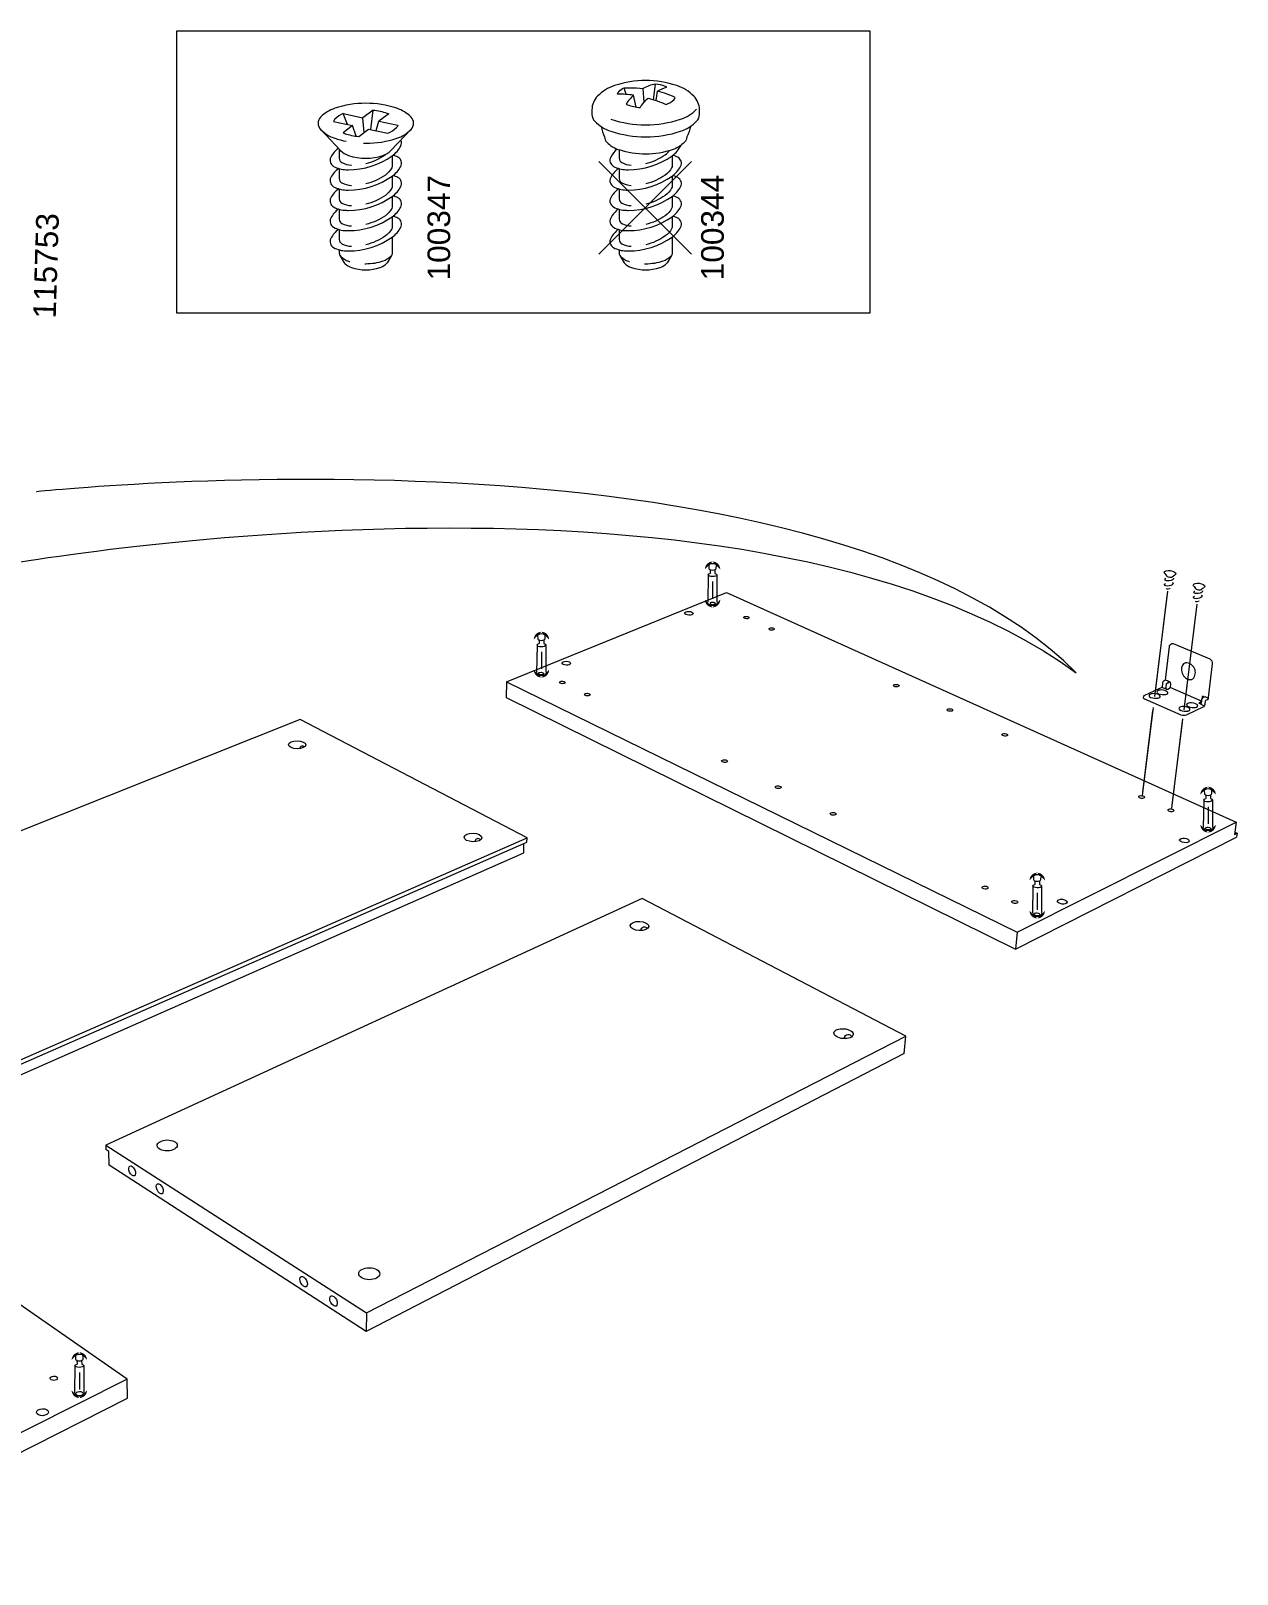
# Model space of a CAD drawing. Header units: metres. Extents: x -11.5 to 7.4, y -3.8 to 5.9.
# Drawn here: x 4.1331 to 4.4847, y 1.1771 to 1.6269 of the extents above; entities that cross this region are included whole.
import ezdxf

# ---------------------------------------------------------------- set-up
doc = ezdxf.new("R2010")
doc.units = ezdxf.units.M
doc.header["$MEASUREMENT"] = 0
for name, color, linetype, lineweight in [('PDF5_Geometry_Num_Penna__1_Num_Penna__255', 255, 'Continuous', 18), ('PDF5_Geometry_Num_Penna__7_Num_Penna__7', 7, 'Continuous', 18), ('PDF5_Text_Num_Penna__7_Num_Penna__7', 7, 'Continuous', 18)]:
    doc.layers.add(name, color=color, linetype=linetype, lineweight=lineweight)
doc.styles.add('GENERATED_STYLE_1', font='')
doc.styles.get('GENERATED_STYLE_1').set_extended_font_data('Arial')

msp = doc.modelspace()

# ---------------------------------------------------------------- hatches: boundary and pattern name
at = {"layer": 'PDF5_Geometry_Num_Penna__1_Num_Penna__255', "linetype": 'Continuous', "lineweight": 18}
for points in [[(4.331782867136644, 1.472245283362742, 0.4144304490739559), (4.329539614707272, 1.470002030933358)], [(4.33402611956601, 1.47000203093336, 0.4144304490698427), (4.331782867136644, 1.472245283362731)], [(4.329539614707263, 1.461158014373095, 0.4142250970599639), (4.331782867136644, 1.458914761943723)], [(4.331782867136644, 1.458914761943737, 0.414225097055914), (4.334026119566014, 1.461158014373095)], [(4.281891630890795, 1.451775789220641, 0.4144304490666789), (4.279648378461424, 1.449532536791286)], [(4.284134883320158, 1.449532536791286, 0.4144304490672702), (4.281891630890794, 1.451775789220657)], [(4.279648378461408, 1.44068974873728, 0.4144304490680153), (4.281891630890794, 1.438446496307908)], [(4.281891630890795, 1.4384464963079, 0.4144304490686065), (4.284134883320167, 1.44068974873728)], [(4.476230755948636, 1.406599928549637, 0.4144304490785058), (4.473987503519266, 1.404356676120276)], [(4.478474008378011, 1.404356676120276, 0.4142250970539786), (4.47623075594864, 1.406599928549647)], [(4.473987503519266, 1.395513888066271, 0.4144304490549106), (4.476230755948636, 1.3932706356369)], [(4.476230755948636, 1.393270635636894, 0.414225097060863), (4.478474008378008, 1.395513888066271)], [(4.426423426680294, 1.381551177326246, 0.4143384860010539), (4.424181402757183, 1.379307924896887)], [(4.428667907615916, 1.379307924896889, 0.4145222591129245), (4.426423426680294, 1.381551177326259)], [(4.424181402757197, 1.370463908336623, 0.4143384860091294), (4.426423426680294, 1.368220655907252)], [(4.426423426680294, 1.368220655907261, 0.414522259120976), (4.428667907615925, 1.370463908336625)], [(4.147197344673407, 1.241759941489903, 0.4146358309127128), (4.144954092244037, 1.239516689060541)], [(4.14944059710278, 1.239516689060541, 0.4144304490679945), (4.147197344673408, 1.241759941489912)], [(4.144954092244022, 1.230672672500278, 0.4146358309101772), (4.147197344673407, 1.228429420070906)], [(4.147197344673407, 1.228429420070906, 0.4144304490654718), (4.14944059710278, 1.230672672500277)]]:
    msp.add_hatch(color=255, dxfattribs=at).paths.add_polyline_path(points)

# ---------------------------------------------------------------- linework, layer by layer
at = {"layer": 'PDF5_Geometry_Num_Penna__1_Num_Penna__255', "color": 255, "linetype": 'Continuous', "lineweight": 18, "flags": 128}
for points in [[(4.464219035998923, 1.462162809642527), (4.460766933410463, 1.434367855527235)], [(4.472741798172398, 1.45824215476679), (4.469310580190344, 1.430614277502754)], [(4.46007282737399, 1.428771763815148), (4.457124412351817, 1.405033337367865)], [(4.468672371188667, 1.425482806857911), (4.465662530853532, 1.401239464338082)]]:
    msp.add_lwpolyline(points, dxfattribs=at)
at = {"layer": 'PDF5_Geometry_Num_Penna__7_Num_Penna__7', "color": 7, "linetype": 'Continuous', "lineweight": 18, "flags": 128}
for points in [[(4.377610204676929, 1.544669290013044), (4.17562903358286, 1.544669290013044), (4.17562903358286, 1.626942354194306), (4.377610204676929, 1.626942354194306)], [(4.332354982501572, 1.460229386491735), (4.332249330963277, 1.460266241679512), (4.332131394362392, 1.460304325373548), (4.33200362971143, 1.460326438486215), (4.331868494022912, 1.460339952055066), (4.331735815346915, 1.460348551598881), (4.331600679658399, 1.460339952055066), (4.331476600526216, 1.460326438486215), (4.331357435419068, 1.460294497323474), (4.331253012387034, 1.460266241679512), (4.331170702467665, 1.460222015454179), (4.331104363129667, 1.460177789228847), (4.331057679891815, 1.460116363915885), (4.331038023791667, 1.460065995159256), (4.331044166322965, 1.460007026858812), (4.33106505092937, 1.45994683005211), (4.331119105204776, 1.459887861751667), (4.331186673049038, 1.459835035982519), (4.331273896993443, 1.459790809757186), (4.33138691956929, 1.459744126519335), (4.331506084676437, 1.459715870875374), (4.331630163808619, 1.459694986268967), (4.331764070990879, 1.459677787181337), (4.331901663691914, 1.45967164465004), (4.33203434236791, 1.459677787181337), (4.332160878512612, 1.459694986268967), (4.332277586607239, 1.459715870875374), (4.332382009639275, 1.459753954569409), (4.332464319558643, 1.459798180794742), (4.332533115909161, 1.459843635526334), (4.332578570640754, 1.459895232789222), (4.332598226740901, 1.459954201089666), (4.332592084209605, 1.460014397896369), (4.332569971096939, 1.46007459470307), (4.33251837383405, 1.460126191965959), (4.332450805989792, 1.46018638877266)], [(4.474183818819494, 1.430828651844992), (4.474176447781938, 1.430791796657215)]]:
    msp.add_lwpolyline(points, close=True, dxfattribs=at)
msp.add_lwpolyline([(4.327115771857793, 1.600572467339731, 0.1982928756604789), (4.327957912898501, 1.602605522348147), (4.327957912898501, 1.60395810773957, 0.1991050859124676), (4.326319208399303, 1.607915986354961, 0.1165369055088228), (4.321345109406268, 1.610990200418083, 0.1622004614192979), (4.303227099095007, 1.610990200418082, 0.1162371976870621), (4.298252877251349, 1.607916477757465, 0.199187380976092), (4.296614295602772, 1.60395810773957), (4.296614295602772, 1.602605522348147, 0.1993579285231266), (4.297458279402877, 1.600572221638486, 0.1162676412622023), (4.302116160884774, 1.597692848668075, 0.1623008004085648), (4.322457730298439, 1.597692445264524, 0.1163222925795934)], format="xyb", close=True, dxfattribs=at)
for points in [[(4.314545204410752, 1.606885392454086), (4.315117688327556, 1.611406295488087, 0.07736032390917312), (4.311465093517587, 1.610155307564302), (4.311737821907137, 1.606029983545778)], [(4.315349016056173, 1.606619052297083), (4.315751966109204, 1.609354935736409, -0.05010693476739449), (4.318487480996653, 1.610557643364204, 0.01648306324487543), (4.318021877124403, 1.610734548265543, 0.0662820240754632), (4.315117811178185, 1.611406049786834)], [(4.308712133841258, 1.608202105462738, 0.03316733362166566), (4.30404258154989, 1.608526431115177, -0.1234887525266575), (4.304429192469673, 1.609165991473739, -0.1352512240005116), (4.306010402875939, 1.610323735772445)], [(4.30656826756826, 1.608427044958805), (4.306010525726563, 1.610323858623071, -0.01415994316471711), (4.307762744204117, 1.610373244574691, -0.02961198065947279), (4.311465462069465, 1.610155798966807)], [(4.309525527835502, 1.604744474596109), (4.308712133841256, 1.608202105462738, 0.06765185712181224), (4.306550331376874, 1.605543495067119, 0.01927945085116475), (4.306964215135613, 1.605390546037842, 0.05437266574661381), (4.310661159021542, 1.604588208599934, -0.06094509059358803), (4.312990529739684, 1.6073394483675, -0.0397579413577797), (4.318254679060528, 1.605472118853457, 0.1067965034023901), (4.3205581282966, 1.606956768667747, 0.1059247394551126), (4.320922871804967, 1.607527778377041, 0.04345743428183847), (4.31575208895983, 1.60935456718453)], [(4.230025447982593, 1.594180426422284, 0.005511219589881724), (4.230696212400138, 1.594171826878469, 0.08066893505396967), (4.239731875936844, 1.595638663352001, 0.1165226883345183), (4.243877224607393, 1.598200713155644, 0.4141261240144935), (4.243877224607406, 1.601807862440497, 0.116216291523535), (4.239733472994981, 1.604374448510826, 0.1623063047689128), (4.221663311681214, 1.604375097460708, 0.1162412616157178), (4.217514831641006, 1.601814118615942, 0.4152097196566266), (4.217515455371919, 1.598213617493543, 0.1163487199302785), (4.221657354747158, 1.595639154754506, 0.03008104403941954), (4.225002577291068, 1.594744925048404)], [(4.225401718974695, 1.599639048283962), (4.224143237162732, 1.602839307089281, 0.1019257248102154), (4.221711409022562, 1.60123831773224, 0.1209356059872639), (4.221280694728078, 1.600523941342492), (4.226860570157539, 1.599324796382849), (4.224074809364089, 1.597201937566883, 0.01666411887470411), (4.224535499211305, 1.597029700989339, 0.05377740519551573), (4.228652960789772, 1.596138788250137), (4.231519065892577, 1.598323072379065), (4.237114911903411, 1.59712036475127, 0.1067772044764813), (4.239679664420834, 1.598776391188717)], [(4.232180125110675, 1.598180811354244), (4.232817719859218, 1.603867566828264, -0.05384742514392434), (4.236855328530835, 1.602982673769733, -0.02269029648935871), (4.237372406815346, 1.602788324079522), (4.234517112567623, 1.600610305332516), (4.240084702934499, 1.599412511729757, -0.108960679484825), (4.239679541570199, 1.598774671279961)], [(4.302116160884776, 1.601191511643762, 0.162273188282137), (4.322456047616502, 1.601191511643763, 0.1164653792005463), (4.327115771857795, 1.604071130315419)], [(4.217470359714417, 1.598243833725344), (4.223356133202433, 1.592064447241371, 0.1163781428801122), (4.225679975642413, 1.590619355328627, 0.1626203190183617), (4.235697190947132, 1.590619109627373, 0.117108157338236), (4.238023637983369, 1.592052162178777), (4.243920468027722, 1.598243833725344)], [(4.299295633364189, 1.599069881334056, 0.04502559718058582), (4.300299322977983, 1.596041613405029, 0.1982242895146122), (4.300941094647829, 1.594486447331479, 0.1164138472039353), (4.30450671121463, 1.592285455517407)], [(4.325409990916841, 1.599159685141606, -0.05824162975639831), (4.324274359730797, 1.596042227658161, -0.1987720616558882), (4.323627796886562, 1.594486324480832, -0.1165020038703068), (4.320046195528642, 1.592284841264281, -0.1624014200881478), (4.30455400870561, 1.592268010728525), (4.304554008705608, 1.589849450455961, 0.2759123839749595), (4.305328950453937, 1.588553744904342, 0.1164852452949301), (4.308035349743042, 1.587832611730172)], [(4.222715590038867, 1.5927365630158, 0.1053360047411762), (4.22051164980979, 1.590129549883067, 0.4131075441437384), (4.221320252629624, 1.587446369362264, 0.1165275448592665), (4.224967442012051, 1.586474620911205, 0.007224119442879933), (4.2256050367606, 1.586466021367389, 0.1548190673451808), (4.2383801504998, 1.59052070627601, 0.1165605936185405), (4.240880406438606, 1.593348359132901, 0.233562997215079), (4.240935097687876, 1.595104727530461)], [(4.22296509966012, 1.592474399780079), (4.22296509966012, 1.589849081904084, 0.2765257060958758), (4.223740287109681, 1.588554604858688, 0.1165481202021773), (4.226445212191292, 1.587833225983303)], [(4.303987667320101, 1.592474399780079, 0.09270488865122961), (4.302101787361542, 1.590127215721175, 0.4141179403886066), (4.302910390181372, 1.58744526370663, 0.1163390370677968), (4.306557456713177, 1.586473392404945, 0.005770899479063225), (4.307193822955462, 1.586464792861131, 0.1548263335171668), (4.319970288051554, 1.59051947776975, 0.1246015935188338), (4.322604205471361, 1.593601799974182)], [(4.222752690927896, 1.586844155593983, 0.1071008264576787), (4.220511649809794, 1.584208395414785, 0.4138278173760448), (4.221320252629624, 1.581527671906499, 0.1167536819752167), (4.224967442012051, 1.580554694949182, 0.007224119437932967), (4.225605036760598, 1.580546095405367, 0.154880287732727), (4.238380150499802, 1.584601271716489, 0.116588999597404), (4.240880406438604, 1.58742781891775, 0.4134230568285276), (4.240065884704606, 1.59011340608194, 0.04815963702957918), (4.238638136814243, 1.590711124746194)], [(4.238425728082021, 1.590554244496887), (4.238425728082021, 1.58770656698797, -0.1242138269752935), (4.238251771595712, 1.587012092399623, -0.1165255921491459), (4.236395867189879, 1.5849150322151, -0.0959015872892347), (4.230696089549513, 1.582347085581413)], [(4.304344056985906, 1.586842927087726, 0.1070459366445193), (4.302101787361542, 1.584207166908527, 0.4135596114301995), (4.302910390181372, 1.581524600640852, 0.1158770800368178), (4.306557456713179, 1.580554694949182, 0.008659510579066004), (4.307193822955462, 1.580543638392848, 0.1549444614229597), (4.319970288051554, 1.584601271716489, 0.1171029144293785), (4.322470298289105, 1.587426836112741, 0.4136722134790822), (4.321668894779949, 1.590089614599152, 0.04801297645100094), (4.32022938002163, 1.590708053480546)], [(4.312286104250637, 1.588265783037174, 0.09565000054196991), (4.317986373293511, 1.590833361118984, 0.07124922557928345), (4.319248909176125, 1.592026117846085)], [(4.320015865633771, 1.590551910334995), (4.320015865633771, 1.587706689838596, -0.1240105084317115), (4.319843137653722, 1.587012092399622, -0.1163916189541527), (4.317986004741632, 1.584913803708841, -0.09563452158209669), (4.312286104250635, 1.582343400062634)], [(4.222752690927896, 1.580924721034465, 0.1066122049691573), (4.22051164980979, 1.578288960855267, 0.4131006746491486), (4.221320252629624, 1.575605903185089, 0.1165275448593284), (4.224967442012055, 1.5746335404809, 0.005779295532895868), (4.2256050367606, 1.574624940937086, 0.1548802877328173), (4.238380150499802, 1.578680117248208, 0.1165605936195808), (4.240880406438606, 1.581508384358229, 0.412748747417752), (4.240069916994486, 1.584191802978522, 0.04709798229971943), (4.23863813681424, 1.58479058453103)], [(4.22296509966012, 1.586781133222885), (4.22296509966012, 1.58392854168893, 0.2762122985817809), (4.223740287109703, 1.58263406464358, 0.1162300271731663), (4.226445212191292, 1.581913914274407, 0.01827657175162386), (4.226494598142915, 1.581912071514999)], [(4.238425728082021, 1.584634932787994), (4.238425728082021, 1.581786026772818, -0.1252615479891872), (4.238251771595714, 1.581093886346362, -0.1164489959213843), (4.236395867189879, 1.578994491999948, -0.0954985164406469), (4.230696089549511, 1.576426422515635)], [(4.304344056985906, 1.580923615378832, 0.1062121644309312), (4.302101787361542, 1.578287855199633, 0.4132847354031501), (4.302910390181376, 1.575605288931958, 0.1156216445410272), (4.306557456713179, 1.574632311974639, 0.005770899478636887), (4.307193822955462, 1.574623712430825, 0.15488755468057), (4.319970288051554, 1.57867950299508, 0.1165889995951705), (4.32247029828911, 1.581506295897587, 0.4136947588060724), (4.321661581252309, 1.584180542995027, 0.04741786556815931), (4.32022938002163, 1.584789356024778)], [(4.30455400870561, 1.586781747476014), (4.30455400870561, 1.583927927435802, 0.2749724541279807), (4.305329196155203, 1.582631607631074, 0.115240227081453), (4.30803534974304, 1.581912685768148)], [(4.320015865633771, 1.584632475775475), (4.320015865633771, 1.581786026772818, -0.1236981662882132), (4.319843137653724, 1.58109155218447, -0.1166480832941495), (4.317986004741632, 1.578994491999947, -0.0957688548213799), (4.312286104250635, 1.576424088353741)], [(4.22296509966012, 1.580863050020251), (4.22296509966012, 1.578009229980037, 0.2765257061114493), (4.223740287109699, 1.576714630084047, 0.1155804553554577), (4.226445212191294, 1.575993251208628, 0.01827657253232891), (4.226494598142917, 1.575991531299764)], [(4.30455400870561, 1.580861821513992), (4.30455400870561, 1.578008001473779, 0.2752856234522518), (4.305329196155203, 1.576712173071556, 0.1158628931526349), (4.308035349743042, 1.575992022702366, -0.01784216513982157), (4.308085964200918, 1.575990302793546)], [(4.222752690927896, 1.575005409325572, 0.1065834628516698), (4.22051164980979, 1.572368420640115, 0.4135386444496432), (4.221320252629623, 1.569687082878698, 0.1162820310456124), (4.224967442012055, 1.56871410592138, 0.007224119439972997), (4.2256050367606, 1.568705506377566, 0.1548802877328543), (4.238380150499802, 1.572761296941819, 0.1164555888861233), (4.240880406438606, 1.575587229889948, 0.4128680970464838), (4.240066500519372, 1.57827555529518, 0.04708278044666986), (4.23863813681424, 1.578871149971514)], [(4.22296509966012, 1.574942386954472), (4.22296509966012, 1.57208979542052, 0.2768392543551041), (4.223740287109711, 1.570794704122055, 0.1162029237698943), (4.226445212191292, 1.57007258814284)], [(4.238425728082021, 1.578714269722215), (4.238425728082021, 1.575867820719557, -0.1243226664164029), (4.238251771595712, 1.575172117624949, -0.1158335803681906), (4.236395867189879, 1.57307382893417, -0.0959093569675566), (4.230696089549513, 1.570507110806741)], [(4.304344056985906, 1.575004180819312, 0.1063847152984327), (4.302101787361542, 1.572369034893243, 0.4135259969386727), (4.302910390181372, 1.569685854372438, 0.1165649837214872), (4.306557456713179, 1.568712877415121, 0.00721851536997548), (4.307193822955462, 1.568704277871308, 0.1549530701259861), (4.319970288051554, 1.572759577033056, 0.1167507492630463), (4.322470298289103, 1.575586369935568, 0.4138309027441555), (4.321664366446353, 1.578255533702325, 0.04630978217249561), (4.320229380021624, 1.57887127282214)], [(4.30455400870561, 1.57494005279258), (4.304554008705608, 1.572085864200489, 0.2750427244407646), (4.305328950453937, 1.570792615661389, 0.1155181538196041), (4.308035595444295, 1.570070376831581), (4.308085964200924, 1.570070376831581)], [(4.320015865633771, 1.578713164066582), (4.320015865633771, 1.575865486557665, -0.122250490671299), (4.319843137653724, 1.575169169209929, -0.115557575083057), (4.317986004741629, 1.57307260042791, -0.09565000054150521), (4.312286104250637, 1.570504653794222)], [(4.222752690927896, 1.56908486911042, 0.1067559087129871), (4.220511649809794, 1.566447880424962, 0.4136760634446459), (4.221320252629624, 1.563765928410416, 0.1162916808166242), (4.224967442012051, 1.562794671361861, 0.007223717264608551), (4.2256050367606, 1.562784843311788, 0.1548147668315755), (4.238380150499802, 1.566840142473537, 0.116398929445494), (4.240880160737357, 1.569668163882305, 0.4131418718330515), (4.240072956709559, 1.572343593952917, 0.04764469550539151), (4.238638136814243, 1.572950609756369)], [(4.238425728082021, 1.572793115253933), (4.238425728082021, 1.569946666251275, -0.1243226663585048), (4.238251771595714, 1.569250963156668, -0.1158714575276742), (4.236395867189879, 1.567154517225275, -0.09563287269266534), (4.230696089549513, 1.564586447740963)], [(4.304344056985906, 1.569082412097901, 0.107045936647054), (4.302101787361542, 1.566447880424962, 0.4138092044228809), (4.302910390181372, 1.563765314157287, 0.1158672894703773), (4.306557456713177, 1.562793565706229, 0.007215317779634169), (4.307193822955462, 1.562783737656154, 0.1548832549117655), (4.319970288051554, 1.566840756726667, 0.1166458209699061), (4.322470543990358, 1.569665461168536, 0.4136459732407967), (4.321659194655867, 1.572344260105688, 0.04743381078730223), (4.320229380021622, 1.5729493812501)], [(4.320015865633771, 1.572792501000803), (4.320015865633771, 1.569946051998145, -0.1228704914923728), (4.319843137653724, 1.569250348903539, -0.1164682944214338), (4.317986004741629, 1.567154517225276, -0.09576885482118136), (4.312286104250635, 1.564584113579069)], [(4.22296509966012, 1.56902184673932), (4.22296509966012, 1.56616888665349, 0.2768392543649472), (4.223740041408448, 1.564874409608128, 0.1162029237685618), (4.226445457892543, 1.564152170778322), (4.226494598142915, 1.564152170778322)], [(4.238425728082021, 1.566874294947543), (4.238425728082021, 1.562210885187471, -0.199485964908623), (4.238010738667649, 1.561208669781184, -0.1165471340173523), (4.235712080605987, 1.559787656591122, -0.08031664266820537), (4.23069645810139, 1.558973525493123, -0.005691731320228547), (4.230370903942692, 1.558977211011902)], [(4.30455400870561, 1.569020618233061), (4.30455400870561, 1.566168026699107, 0.2754779977732006), (4.305329196155183, 1.564872812549972, 0.1165123691257756), (4.308035349743042, 1.564154504940217)], [(4.320015865633771, 1.56687318929191), (4.320015865633771, 1.562209779531838, -0.1984626537141085), (4.319601981875033, 1.561207441274925, -0.1169305402277645), (4.317302095307111, 1.559787042337992, -0.0804889616931074), (4.312286595653141, 1.558970454227475, -0.002829544003423813), (4.311961041494445, 1.558975368252513)], [(4.22296509966012, 1.5631024121798), (4.22296509966012, 1.562210516635593, 0.1987014814712258), (4.22338033477576, 1.561208546930573, 0.1157430035978979), (4.225679975642411, 1.559787288039239, 0.006557864679790992), (4.22602150038248, 1.559678319534048)], [(4.223165469030999, 1.561485820793268), (4.224434515996796, 1.559355590939747, 0.06126938779712563), (4.224614123611879, 1.559125368866748, 0.1164916515327473), (4.226526293604405, 1.557945388604771, 0.1626462730546387), (4.234862761302612, 1.557944800849189, 0.1162763831171675), (4.23677903829214, 1.559125491717388)], [(4.30455400870561, 1.5631024121798), (4.30455400870561, 1.562209288129335, 0.198986486904658), (4.30497170083374, 1.56120744127491, 0.1171549949960645), (4.307269990343539, 1.55978728803924, 0.007341159016850268), (4.307611637934233, 1.559677705280919)], [(4.304755483732126, 1.561484592287009), (4.30602453069792, 1.559354362433488, 0.06092611747275806), (4.306204138313012, 1.559125491717384, 0.1166000002843896), (4.308115079799267, 1.557943054442872, 0.1622062750233743), (4.316463340166248, 1.557943440345753, 0.1165458102149134), (4.318369052993257, 1.559123648958005)], [(4.476369700006559, 1.432592295430756), (4.477547837509169, 1.442475505435711, 0.3128094657944196), (4.476832724015665, 1.44375376619845), (4.466191402798133, 1.448248870601006)], [(4.470254810101192, 1.437994528855136), (4.470464884671523, 1.437919589973323), (4.470663902685519, 1.437867992710434), (4.470865377712036, 1.43783973706647), (4.47106685273855, 1.437832366028915), (4.471260956727511, 1.437854479141583), (4.471446461172656, 1.437898705366916), (4.471623366073988, 1.437967501717432), (4.471786757406464, 1.43805349715558, 0.6785904981374103), (4.469601244771274, 1.442697127964898)], [(4.474935173247644, 1.429879139357226), (4.469852597151929, 1.427473846952231, -0.1812311755870004), (4.46838084665335, 1.427518073177593), (4.45779763378188, 1.432125585902871), (4.457682154193511, 1.432184554203315), (4.457582645186513, 1.432250893541315), (4.457500335267145, 1.432318461385571), (4.457447509498, 1.432392171761126), (4.457419253854034, 1.43246588213668), (4.457410654310218, 1.432533449980939)], [(4.461908338575922, 1.432489715158109), (4.461787944962516, 1.432443031920258), (4.461660180311556, 1.432400034201185), (4.461517673585483, 1.432369321544704, -0.1394517140076106), (4.459636339100081, 1.432556423047975)], [(4.464174564072341, 1.433552004520474), (4.464062770002748, 1.4335090068014), (4.463931319833012, 1.433463552069808), (4.463796184144494, 1.433434067919587, -0.1427786382731415), (4.461908461426544, 1.433627311954151)], [(4.47059670339314, 1.428717218137237), (4.470478766792255, 1.42866562087435), (4.470344859609996, 1.428618937636498), (4.470193753340109, 1.428590681992535, -0.1464191899097136), (4.468313893062227, 1.428791419915309)], [(4.472873739744641, 1.429787861342166), (4.472754574637493, 1.429743635116832), (4.472621895961497, 1.4296994088915), (4.472473246704126, 1.429660096691204, -0.1360811008016201), (4.47058355837617, 1.429862800223983)], [(4.310954403465622, 1.364698651312639), (4.310947032428064, 1.364725678450343), (4.310947032428064, 1.364750248575527), (4.310947032428064, 1.36476376214438), (4.310947032428064, 1.364785875257045), (4.310947032428064, 1.364807988369712), (4.310947032428064, 1.364830101482378, -0.7914767961527264), (4.312740897267842, 1.365215115344039)], [(4.370301820940716, 1.333185254451882), (4.370293221396899, 1.333236851714771), (4.370287078865605, 1.333289677483918), (4.370278479321788, 1.333336360721769), (4.370278479321788, 1.333387957984656), (4.370278479321788, 1.333429727197471), (4.370278479321788, 1.333483781472878, -0.8227436016511357), (4.372311042927684, 1.333689679121921)]]:
    msp.add_lwpolyline(points, format="xyb", dxfattribs=at)
for points in [[(4.224143237162728, 1.602839307089281), (4.229855791268193, 1.601610800830041)], [(4.230220903328439, 1.597334493392255), (4.229857265475703, 1.601610923680667)], [(4.23281587709983, 1.603867443977638), (4.22985886253384, 1.601610677979415)], [(4.227923473773034, 1.596228960609565), (4.226860815858792, 1.599324796382849)], [(4.233715757934721, 1.597853291585531), (4.234515515509489, 1.600610059631265)], [(4.298633345639832, 1.588912468732039), (4.325660483343098, 1.561885331028772)], [(4.298633345639832, 1.561884102522513), (4.325660483343098, 1.588912468732039)], [(4.238226587217397, 1.561485820793268), (4.236958768757864, 1.559355590939747)], [(4.319816724769151, 1.561484592287009), (4.318547677803355, 1.559354362433488)], [(4.330676228698321, 1.471106089508536), (4.33069588479847, 1.470271933758514)], [(4.332850684777176, 1.470271933758514), (4.332888768471211, 1.471106089508536)], [(4.330498955245114, 1.468370083218585), (4.330360134037818, 1.46041550519001)], [(4.331089252502677, 1.469837288243994), (4.331111365615344, 1.468809028505011)], [(4.332448471827899, 1.469852276020358), (4.33246321390301, 1.468800674662448)], [(4.333046017272395, 1.468370083218585), (4.3330669018788, 1.460395849089862)], [(4.463680336004249, 1.468682615210936), (4.464106627676205, 1.468123644862981)], [(4.465804423326471, 1.467800547716802), (4.466494843844165, 1.468353375533459)], [(4.271733235483772, 1.437237277596941), (4.33582686404081, 1.463279153280297), (4.48440486804574, 1.396319419620453)], [(4.331782621435392, 1.466401401938155), (4.331782621435392, 1.461422266069456)], [(4.464396555153385, 1.46359340518141), (4.460589414256003, 1.43293848849461)], [(4.472125088030261, 1.464997096433217), (4.472552608208474, 1.464438126085263)], [(4.474249175352487, 1.464115028939083), (4.474940824376437, 1.464667856755741)], [(4.472938482024503, 1.459826313588079), (4.469114142039492, 1.429030118681466)], [(4.280784992452475, 1.450636472515839), (4.280804648552621, 1.449802316765815)], [(4.281199121912463, 1.449368408355051), (4.28122000651887, 1.448340148616068)], [(4.28255723558205, 1.449383396131415), (4.282571977657163, 1.448330566267247)], [(4.282959448531326, 1.449802316765815), (4.282997532225362, 1.450636472515839)], [(4.280607718999265, 1.447901203329642), (4.28046889779197, 1.439947853807326)], [(4.281891385189544, 1.445931907796081), (4.281891385189544, 1.440954000433643)], [(4.283154658175919, 1.447901203329642), (4.283175542782327, 1.439926969200918)], [(4.463835373494163, 1.437689859302845), (4.464950857177554, 1.447519137883019), (4.464971741783961, 1.447653045065276), (4.465018425021812, 1.447772210172421), (4.46507125079096, 1.447884004242012), (4.465142504153997, 1.447979827730233), (4.465232185110919, 1.448054766612047), (4.46532800859914, 1.44811496341875)], [(4.465657493977869, 1.448262875572363), (4.465327025794132, 1.448115454821254)], [(4.466191279947507, 1.448249116302258), (4.466080714384175, 1.448285971490035), (4.465967691808325, 1.448308084602703), (4.465858354751253, 1.448308084602703), (4.46575270321296, 1.44829457103385), (4.46565687972474, 1.448262629871111)], [(4.271733358334396, 1.437236909045063), (4.271593308620844, 1.432617725510323)], [(4.271733358334396, 1.437236909045063), (4.420571805666285, 1.364207125958317), (4.484404990896364, 1.396319051068577)], [(4.462724189582682, 1.435586779437652), (4.457694684957355, 1.433239103976245)], [(4.464593361856116, 1.436887276163683), (4.46405527611457, 1.43663297536802), (4.463931196982385, 1.435546975834852), (4.463906626857201, 1.43542166819641), (4.463868543163162, 1.435293903545449), (4.463820631419052, 1.435168595907006), (4.463767805649907, 1.435205451094783), (4.463737092993426, 1.435248448813857), (4.463737092993426, 1.435293903545449), (4.46375797759983, 1.435330758733226), (4.463802203825166, 1.43536024288345), (4.463535617966912, 1.435234935245006), (4.462723575329553, 1.435586288035148)], [(4.462799742717625, 1.43574808230949), (4.462785000642514, 1.435689114009047), (4.462762887529848, 1.4356362882399), (4.462723575329553, 1.435587147989529)], [(4.462904165749661, 1.436677815846483), (4.462799742717625, 1.435747836608238)], [(4.463400727979645, 1.437496615268266), (4.463320875072792, 1.437445018005377), (4.463238565153425, 1.437370079123564), (4.463157483740316, 1.437281626672899), (4.463081316352243, 1.437168604097049), (4.463014977014243, 1.437056810027459), (4.462963379751356, 1.436931502389015), (4.462925296057319, 1.436803737738055), (4.462904411450911, 1.436677201593353)], [(4.463835127792912, 1.437689859302845), (4.46340023657714, 1.437496983820144)], [(4.463802695227669, 1.435360611435326), (4.463787953152558, 1.435189849065292)], [(4.463820877120305, 1.435168595907006), (4.463839304714194, 1.435159996363192), (4.46386387483938, 1.435145254288082), (4.463995325009117, 1.435085057481378)], [(4.464646064774637, 1.437347966010898), (4.463835250643539, 1.437689490750967)], [(4.463995325009117, 1.435085548883882), (4.464072720903449, 1.435064664277475), (4.464158716341595, 1.435042551164809), (4.46425085431104, 1.435035180127254), (4.464341763774224, 1.435035180127254), (4.464413017137259, 1.435048693696105), (4.464480584981517, 1.435070806808771), (4.465017442216805, 1.435323879098175)], [(4.464593361856116, 1.436887767566186), (4.464660929700372, 1.436930765285261), (4.464727269038372, 1.436990962091962), (4.46479360837637, 1.437064672467517), (4.464852576676815, 1.437155581930701)], [(4.464905033894084, 1.43723604909068), (4.464831323518531, 1.437250791165791), (4.464771126711826, 1.437243420128236), (4.464712158411384, 1.43722253552183), (4.464660561148495, 1.437177080790238), (4.464632305504534, 1.437109512945979), (4.464607735379348, 1.437043173607981), (4.464645819073384, 1.437347843160272)], [(4.464852453826188, 1.437155827631952), (4.464859824863744, 1.437169341200804), (4.464867195901299, 1.437176712238359), (4.464875795445115, 1.437190225807212), (4.46488316648267, 1.437206196388581), (4.464889309013964, 1.437222166969952), (4.464905279595337, 1.437235680538803), (4.464912650632892, 1.437228309501248)], [(4.465283905224434, 1.43675263187767), (4.465283905224434, 1.43683494179704), (4.465263020618027, 1.43691479470389), (4.465231079455288, 1.436998333129518), (4.465179482192397, 1.437073272011332), (4.465121742398212, 1.437132240311775), (4.465046803516401, 1.437169095499553), (4.464912896334143, 1.437228063799996)], [(4.465284028075059, 1.436752140475167), (4.465142749855245, 1.435526091228446), (4.465128007780137, 1.435464665915484), (4.465099752136176, 1.4354069261213), (4.465061668442136, 1.435354100352153), (4.465017442216805, 1.435323387695671)], [(4.474272639822036, 1.431588728667583), (4.465142381303369, 1.435526091228446)], [(4.271593062919592, 1.43261747980907), (4.420080157461339, 1.359249857501036)], [(4.457410531459594, 1.432533449980939), (4.45746335722874, 1.432995368334412), (4.457486698847667, 1.433060479166151), (4.457530925073, 1.43312927551667), (4.457596035904739, 1.433188243817113), (4.45769431640548, 1.433239841080002)], [(4.473759124205674, 1.43087422942721), (4.473698927398972, 1.430903713577431), (4.473655929679898, 1.430941797271467), (4.473631359554714, 1.430984794990541), (4.473631359554714, 1.431024107190837), (4.473655929679898, 1.431060962378614), (4.473698927398972, 1.431089218022577)], [(4.473699173100224, 1.431089586574454), (4.473684431025111, 1.430918824204421)], [(4.474243769924943, 1.43135015275204), (4.473699541652101, 1.431089709425081)], [(4.473975095606049, 1.430784917022163), (4.473938240418272, 1.430800887603534), (4.473894014192938, 1.430815629678644), (4.473758878504421, 1.430874597979088)], [(4.473975341307302, 1.430784302769033), (4.474071164795522, 1.430763418162626), (4.474166988283741, 1.430756047125071), (4.474146103677334, 1.43071059239348), (4.474119076539631, 1.430666366168146)], [(4.474119076539631, 1.430666120466895), (4.474934804695765, 1.430317224689271)], [(4.474795369235341, 1.432585661496957), (4.474711830809715, 1.432534064234067), (4.47462337835905, 1.432457896845995), (4.474548439477235, 1.43236944439533), (4.474473500595423, 1.432260107338258), (4.474404704244904, 1.432138485218593), (4.474353106982017, 1.432021777123965), (4.474318708806758, 1.431894012473004), (4.474295367187832, 1.431767476328302), (4.474190944155795, 1.430890322859205)], [(4.474839349759424, 1.432956916088498), (4.474824607684313, 1.432964287126054), (4.47474721178998, 1.432987628744979), (4.47468210095824, 1.432987628744979), (4.474615761620241, 1.432956916088498), (4.474562935851093, 1.432912689863167), (4.474534680207134, 1.432853721562722), (4.474510110081948, 1.43277755417465), (4.474442542237687, 1.432213669801659)], [(4.475133945560389, 1.432748192875053), (4.474801020364135, 1.432584801542574)], [(4.47483885835692, 1.432928660444536), (4.47483885835692, 1.432943402519647), (4.47483885835692, 1.432956916088498), (4.474959251970324, 1.432905318825611)], [(4.474934804695765, 1.429878525104097), (4.475015886108878, 1.429958378010948), (4.475090824990691, 1.430048058967872), (4.475166992378764, 1.430153710506167), (4.475224732172947, 1.430263047563238), (4.475267729892021, 1.4303908122142), (4.475307042092314, 1.430509977321345), (4.47533038371124, 1.430629142428492), (4.475448320312131, 1.431634060548548)], [(4.474958883418447, 1.432905318825611), (4.475025222756448, 1.432869692144093), (4.47508419105689, 1.432815637868686), (4.475134559813519, 1.432748070024428)], [(4.475167115229388, 1.432764040605798), (4.475196599379611, 1.43277755417465), (4.475215026973498, 1.432808266831131), (4.475234683073646, 1.432845122018907), (4.475239597098685, 1.432883205712944), (4.476065153304894, 1.432533081429061)], [(4.475998199713764, 1.431975462437992), (4.475520310778919, 1.43175187429881), (4.475500654678772, 1.431738360729959), (4.47546994202229, 1.431708876579738), (4.475455199947179, 1.431670792885701), (4.475447828909624, 1.431633937697924)], [(4.475997831161886, 1.431974971035488), (4.476073998549959, 1.432021654273339), (4.476141566394217, 1.432086765105079), (4.476206677225957, 1.432176446062003), (4.47626687403266, 1.432272269550225), (4.476319699801808, 1.432377921088518), (4.476355326483322, 1.432483572626814), (4.476370068558436, 1.432591681177625)], [(4.277679451479742, 1.390495317146653), (4.277717535173778, 1.391706624318262), (4.211589500251439, 1.426194480533889), (4.057668722525079, 1.364949757992028)], [(4.460190395423002, 1.429718942141021), (4.457006107199053, 1.404087387548251)], [(4.468785148063263, 1.426400501033563), (4.465548034070171, 1.400320541656171)], [(4.475124117510315, 1.405460734695454), (4.475143773610462, 1.40462780745169)], [(4.475538246970306, 1.404193284787796), (4.475559131576711, 1.403165025048814)], [(4.476895132133635, 1.40420765831103), (4.476911102715006, 1.403154828446862)], [(4.477298573589168, 1.40462780745169), (4.477336657283205, 1.405460734695454)], [(4.474946844057106, 1.402725342658632), (4.474808022849812, 1.394770764630056)], [(4.476230510247385, 1.40075604712507), (4.476230510247385, 1.395779368268893)], [(4.477493783233763, 1.402725342658632), (4.477514667840168, 1.39474988002365)], [(4.484405359448241, 1.39631954247108), (4.484041721595506, 1.393395697574091)], [(4.122009157989595, 1.323535952038687), (4.277717412323154, 1.39170699287014)], [(4.122061983758744, 1.322239632233937), (4.276808317691314, 1.390107232019358)], [(4.276719373838146, 1.387302429378889), (4.276807826288811, 1.390107109168731)], [(4.276808194840688, 1.390107354869984), (4.277679205778488, 1.390495562847903)], [(4.42008040316259, 1.359250226052912), (4.484547497622437, 1.391900236904717)], [(4.483951917787959, 1.392718544923998), (4.484697621087317, 1.393100610370621)], [(4.484041844446134, 1.393395820424716), (4.483952163489212, 1.392718913475876)], [(4.484041844446134, 1.393395820424716), (4.484697866788567, 1.39309975041624)], [(4.48469811248982, 1.393100118968118), (4.484547006219934, 1.39189986835284)], [(4.121384216855521, 1.318885195893084), (4.276719005286269, 1.387301937976384)], [(4.425140743295023, 1.377676591435243), (4.425001922087727, 1.36972078490041)], [(4.42531924525449, 1.380411369218937), (4.42533644434212, 1.379577213468913)], [(4.425732146208221, 1.379143796460654), (4.425753030814629, 1.37811553672167)], [(4.42709025987781, 1.379158169983887), (4.427105001952921, 1.378106568625978)], [(4.427492472827083, 1.379577213468913), (4.427530556521123, 1.380411369218937)], [(4.427687682471678, 1.377676591435243), (4.427708567078087, 1.369701128800262)], [(4.311272340885514, 1.374027682144051), (4.154920349272118, 1.302172351041139), (4.154949833422338, 1.300854163824975)], [(4.387681498990171, 1.328847521701134), (4.388115161699686, 1.333945822676977), (4.311272095184261, 1.374027067890923)], [(4.426423180979043, 1.375706681648555), (4.426423180979043, 1.370728774286116)], [(4.420572174218162, 1.36420675740644), (4.420080771714467, 1.359249734650409)], [(4.161253053337242, 1.228380279820537), (4.161147401798948, 1.233925757074743), (4.017101357384353, 1.334003562471162), (3.921137819450124, 1.295021830359237)], [(4.154920963525246, 1.30217259674239), (4.230859849433868, 1.253280504637181), (4.388114793147807, 1.3339454541251)], [(4.387682113243304, 1.328847030298631), (4.230787121863322, 1.247818442957978), (4.155902294325125, 1.296345668704194), (4.155821212912018, 1.300289173796352)], [(4.155820721509512, 1.300289050945726), (4.154949710571712, 1.300854163824975)], [(4.161147156097694, 1.233925879925369), (4.060882617749876, 1.183498154996111), (3.921137573748876, 1.295021953209863)], [(3.920601330766717, 1.289188145536612), (4.059983965421241, 1.17709923444361), (4.16125342188912, 1.228380771223041)], [(4.230860340836372, 1.253280136085304), (4.230786630460818, 1.247818197256725)], [(4.145913555632504, 1.237885355598897), (4.145774734425208, 1.229930777570323)], [(4.146090829085711, 1.24062074763572), (4.14611048518586, 1.239786591885697)], [(4.1465049585457, 1.239352069221803), (4.146525843152107, 1.23832380948282)], [(4.147863072215289, 1.239366442745036), (4.1478778142904, 1.238314841387127)], [(4.148265285164564, 1.239786591885697), (4.148303368858599, 1.24062074763572)], [(4.148460494809157, 1.237885355598897), (4.148481379415564, 1.229909892963916)], [(4.147197221822783, 1.235914831559079), (4.147197221822783, 1.230938152702898)]]:
    msp.add_lwpolyline(points, dxfattribs=at)
at = {"layer": 'PDF5_Geometry_Num_Penna__7_Num_Penna__7', "color": 7, "linetype": 'Continuous', "lineweight": 18}
for centre, radius, start, end in [((4.226882890669973, 1.604340285164006), 0.01652119403445695, 283.3445580866637, 305.1632813619986), ((4.280843764657687, 1.439634392561168), 0.0003571828932127374, 166.5236746276026, 179.6538711697869), ((4.212211049547301, 1.417665409694853), 0.0008100905607939524, 43.21637122861571, 174.558177825858), ((4.263384264916386, 1.390618208272077), 0.0008768385375423904, 33.60841717749046, 181.2791253178404), ((4.425376788977076, 1.369409166410632), 0.0003571829168595997, 166.523675041355, 179.6538707101378)]:
    msp.add_arc(centre, radius, start, end, dxfattribs=at)
for centre, major_axis, ratio in [((4.324872240354107, 1.457178171570254), (-0.001258733176049631, 5.776779843147385e-05), 0.4275997907931742), ((4.341644971058574, 1.455920080585899), (-0.0007814347264165633, 3.854024077143414e-05), 0.4371588174242736), ((4.348981518045942, 1.45259289171132), (-0.0007924439330011522, 4.437473844265408e-05), 0.4325554634364496), ((4.281764958032626, 1.439616485959073), (-0.0008071660074788766, 2.78951840897436e-05), 0.4443647960469965), ((4.289125703628118, 1.442614302061009), (-0.001281126016769995, 4.450422295998478e-05), 0.4431932424738673), ((4.287979778549058, 1.437015050274237), (-0.0008113965147407144, 2.9911846638253e-05), 0.4478825100113658), ((4.385330314568062, 1.436086421764948), (-0.0008095306102475776, 5.531669460934199e-05), 0.4434701013963203), ((4.295265731113551, 1.4334827990355), (-0.0008155588526994607, 2.651234684214458e-05), 0.4449788386748403), ((4.40098514135617, 1.428982915102899), (-0.0008200179513737639, 6.849617040827215e-05), 0.4424239668087986), ((4.416969971737659, 1.421724865671082), (-0.0008267843816698317, 7.102361418342965e-05), 0.4510809468074398), ((4.210697866762471, 1.418848272062009), (-0.002502575132716345, 1.348276524248956e-05), 0.4596393540335446), ((4.33527064449374, 1.41407387207216), (-0.0008367906097772605, 4.875163259443496e-05), 0.4640709476297841), ((4.350938560356148, 1.406473630118196), (-0.0008516484484255571, 4.735320696624971e-05), 0.4623516713877029), ((4.456855522037941, 1.403619725056641), (-0.0008558630481854124, 8.972874801771445e-05), 0.4547696535671354), ((4.366943333654772, 1.398708710895925), (-0.000854081387554828, 5.650500386500402e-05), 0.474708914425596), ((4.46540652916833, 1.399739585527199), (-0.0008617964748003359, 9.034648039896175e-05), 0.4563758013666066), ((4.476215757469337, 1.394423554773853), (-0.0008677170170887649, 9.942327424927716e-05), 0.4557802085500769), ((4.261926499447618, 1.391820338608536), (-0.002591362080079485, 7.448656434849675e-05), 0.4804423034971786), ((4.46931418644014, 1.390963030159241), (-0.001396568291751166, 0.0001501884850596545), 0.463127672610286), ((4.411238364379543, 1.377223530920654), (-0.0008879044657739144, 7.769596148388126e-05), 0.4789919819228865), ((4.419870667181053, 1.373034134391827), (-0.0008901671834014024, 8.243189714396415e-05), 0.4844427629597846), ((4.433717093627994, 1.373113979789793), (-0.001424652408702265, 0.00014139197956764), 0.4791064190152886), ((4.426365404523517, 1.369428911914274), (-0.0008968639864095353, 9.239672628114083e-05), 0.4833786698166099), ((4.310490516574342, 1.366030494023923), (-0.002684920874234109, 0.0001278466033847185), 0.4960915630261215), ((4.369983566323231, 1.334639666462282), (-0.002804372589817028, 0.0002268222580832366), 0.512888637191906), ((4.172815676941067, 1.302055755893477), (0.002941687277404625, 5.858240975231688e-05), 0.5406249463129114), ((4.162572779438458, 1.294628617893299), (-0.0006584757596552748, 0.001427677366623304), 0.5280198378523814), ((4.170641763671613, 1.289421537511575), (-0.0006611124145212701, 0.00144174960962351), 0.531098248989382), ((4.231699741799476, 1.264669488983953), (-0.003072056584883853, 3.746815148386643e-05), 0.5675979711954271), ((4.212574292240546, 1.262334629335042), (-0.0007278982782104034, 0.001472841774563971), 0.5461241985464389), ((4.221296115537809, 1.256700846377593), (-0.000737615940505698, 0.001477792306108672), 0.5505898246472256), ((4.139727683518286, 1.234191276991616), (0.001068092454818981, 4.592512986301145e-05), 0.5875497025833676), ((4.14723074705455, 1.229700749301332), (0.001075694042787845, 4.776062785927238e-05), 0.5858006590241313), ((4.136459980231415, 1.224300084614734), (0.001727784673406063, 7.87766887415664e-05), 0.5917191901576617)]:
    msp.add_ellipse(centre, major_axis=major_axis, ratio=ratio, dxfattribs=at)
for centre, major_axis, ratio, start_param, end_param in [((4.470522075016756, 1.440298564982474), (-0.001115809507592047, 0.002322541248076737), 0.7412189584131541, 6.173821634966432, 8.718862000880275), ((4.460641566021975, 1.43303550508746), (-0.001616384252303149, 0.0001608874377345691), 0.4371189284341246, 2.512943826823587, 7.227634746093202), ((4.462917486744612, 1.434098984857324), (-0.001617362717095005, 0.0001608049396721879), 0.4337290855576703, 2.503483052663716, 7.223965859062803), ((4.47159475162921, 1.430342078986819), (-0.001625028669550943, 0.0001703514995126109), 0.4385324993959992, 2.519818618609435, 7.229796862840269), ((4.469321603878937, 1.429271270554686), (-0.001623305382743468, 0.0001701954276684959), 0.4388176968192872, 2.517630542358839, 7.231372016118641)]:
    msp.add_ellipse(centre, major_axis=major_axis, ratio=ratio, start_param=start_param, end_param=end_param, dxfattribs=at)
for points in [[(4.226445457892543, 1.587832734580794), (4.226463885486433, 1.587832734580794), (4.226477355235881, 1.587831506074536), (4.226494598142915, 1.587831506074536)], [(4.308035595444295, 1.587832734580794), (4.308052969146429, 1.587832734580794), (4.308067536607034, 1.58783027756828), (4.30808596420092, 1.58783027756828)], [(4.308035595444295, 1.581912194365641), (4.308052838351328, 1.581912194365641), (4.308067536607034, 1.581910965859383), (4.30808596420092, 1.581910965859383)], [(4.226445457892543, 1.570072833844099), (4.226463885486433, 1.570072833844099), (4.226477355235881, 1.570071605337839), (4.226494598142915, 1.570071605337839)], [(4.308035595444295, 1.56415401353771), (4.308052969146429, 1.56415401353771), (4.308067536607034, 1.564151556525194), (4.30808596420092, 1.564151556525194)], [(4.236777318383373, 1.559125983119896), (4.236876363724447, 1.559125983119896), (4.236858491977687, 1.559355713790375), (4.236956680297229, 1.559355713790375)], [(4.318368684441383, 1.559123648958002), (4.318465977173329, 1.559123648958002), (4.318450243059216, 1.559353379628479), (4.318548046355236, 1.559353379628479)], [(4.437806151425276, 1.439837779646498), (4.36081934967752, 1.516823352887994), (4.134680831501768, 1.492577553355646), (4.134680831501768, 1.492577553355646)], [(4.120443672463448, 1.47060326189663), (4.120443672463448, 1.47060326189663), (4.339525650686124, 1.511091142682385), (4.437806151425272, 1.4398377796465)], [(4.331781884331637, 1.471624519149937), (4.331171316720793, 1.471624519149937), (4.330676228698319, 1.471392331466939), (4.330676228698319, 1.471106089508535)], [(4.332888768471211, 1.471106089508536), (4.332888768471211, 1.47139233146694), (4.332394908954997, 1.471624519149936), (4.331781884331642, 1.471624519149936)], [(4.330498955245114, 1.468370083218585), (4.330498955245114, 1.468558044676249), (4.330744656496963, 1.468722664514988), (4.331110751362216, 1.468813573978173)], [(4.331772301982815, 1.467853373485948), (4.331067139390012, 1.467853373485948), (4.330499569498244, 1.468084332662687), (4.330499569498244, 1.46837057462109)], [(4.33069588479847, 1.470271933758514), (4.33069588479847, 1.469984463293851), (4.331177459252091, 1.469753504117115), (4.331772056281562, 1.469753504117115)], [(4.331772056281565, 1.469753504117114), (4.332367881817296, 1.469753504117114), (4.332850684777174, 1.469984463293852), (4.332850684777174, 1.470271933758515)], [(4.333035206417314, 1.468298092751794), (4.332950439485426, 1.468046248968649), (4.332416039262657, 1.467853373485948), (4.331772301982815, 1.467853373485948)], [(4.33246321390301, 1.468800674662448), (4.33283176578078, 1.468708536693006), (4.333045525869894, 1.468557430423119), (4.333045525869894, 1.468369468965455)], [(4.33304552586989, 1.468369468965454), (4.333068867488814, 1.468369468965454), (4.333035697819817, 1.468298215602422), (4.333035697819819, 1.468298215602422)], [(4.46368991835307, 1.468711976510531), (4.463543726108222, 1.46882868460516), (4.463462644695113, 1.468953992243603), (4.463479843782743, 1.469079299882045)], [(4.463475175458957, 1.469106081318495), (4.463520630190548, 1.469490603777635), (4.46430687419646, 1.469717877435595), (4.465224568372111, 1.469610997391041)], [(4.463647289185875, 1.466929291077748), (4.463623947566951, 1.467075483322599), (4.46374556968661, 1.467231503617522), (4.463960558281975, 1.467369096318553)], [(4.464999874577297, 1.466638135094311), (4.464299626009529, 1.466510370443348), (4.463691515411206, 1.466641820613086), (4.46364728918588, 1.466929291077748)], [(4.464106627676205, 1.468123644862981), (4.464106627676205, 1.468123644862981), (4.46435478594057, 1.467757549997729), (4.46497272458897, 1.467705952734843)], [(4.464972724588968, 1.46770595273484), (4.465588206224846, 1.467651898459434), (4.465804423326471, 1.467800547716805), (4.465804423326475, 1.467800547716805)], [(4.4661902971425, 1.467391209431224), (4.466235751874093, 1.467103738966562), (4.465702580157581, 1.466764671239011), (4.464999874577295, 1.466638135094312)], [(4.465224568372113, 1.469610997391043), (4.466143491054023, 1.46950288884023), (4.466854796178122, 1.469102395799718), (4.466811798459052, 1.468716644834318)], [(4.466184154611204, 1.46741086553137), (4.466191924367001, 1.46741086553137), (4.466182926104947, 1.467391209431224), (4.466190297142502, 1.467391209431224)], [(4.466806761583387, 1.468690354800368), (4.466790791002015, 1.468563818655668), (4.466680225438685, 1.468456938611114), (4.466504549043609, 1.468375857198007)], [(4.463483529301518, 1.465461717500462), (4.463462644695111, 1.465606681239051), (4.463583038308517, 1.465762701533976), (4.463799255410143, 1.465897837222488)], [(4.464839800211719, 1.465168104504503), (4.464137094631434, 1.465041568359801), (4.46353021253937, 1.465170561517021), (4.463483529301525, 1.46546171750046)], [(4.464639922243339, 1.464216257854845), (4.464364736841269, 1.464164660591957), (4.464126406626974, 1.464216257854845), (4.464107979033088, 1.464331737443212)], [(4.46510798312811, 1.464513556369581), (4.465127639228259, 1.464398076781213), (4.464918793164186, 1.464265398105216), (4.464639922243332, 1.464216257854845)], [(4.466028994270662, 1.465922407347676), (4.466071991989736, 1.465632479870496), (4.465542505792005, 1.465297097661724), (4.464839800211719, 1.4651681045045)], [(4.465789435550112, 1.466165651587007), (4.465924571238627, 1.466107911792821), (4.466014252195551, 1.466024373367192), (4.46602899427066, 1.465922407347676)], [(4.471929509833789, 1.461776198722744), (4.471908625227382, 1.461921162461334), (4.472029018840788, 1.462077182756258), (4.472245235942415, 1.462212318444774)], [(4.472135898885339, 1.465026457732813), (4.471989706640493, 1.465143165827439), (4.471909853733639, 1.465268473465883), (4.471927052821268, 1.465393781104327)], [(4.471921155991225, 1.465420562540777), (4.471966610722816, 1.465805084999918), (4.47275285472873, 1.466032358657877), (4.47367177741064, 1.465925478613321)], [(4.472093269718146, 1.46324377230003), (4.47206992809922, 1.463389964544881), (4.472191550218886, 1.463545984839804), (4.472406538814257, 1.463683577540839)], [(4.473445855109567, 1.462952616316591), (4.472745606541801, 1.46282485166563), (4.472137495943478, 1.462956301835369), (4.472093269718142, 1.463243772300032)], [(4.472552608208474, 1.464438126085263), (4.472552608208474, 1.464438126085263), (4.47280076647284, 1.46407203122001), (4.473418705121244, 1.464020433957124)], [(4.474474974802932, 1.462236888569958), (4.474517972522005, 1.461946961092778), (4.473987257818015, 1.461611578884005), (4.473285780743993, 1.461482585726784)], [(4.473418705121238, 1.464020433957121), (4.474034186757118, 1.463966379681716), (4.474249175352488, 1.464115028939085), (4.474249175352492, 1.464115028939085)], [(4.474636277674772, 1.463705690653504), (4.474681732406363, 1.463418220188842), (4.474148560689853, 1.463079152461293), (4.473445855109563, 1.462952616316595)], [(4.473671777410644, 1.465925478613324), (4.474590700092552, 1.465817370062512), (4.475299548204136, 1.465416877021998), (4.47525777899132, 1.465031126056599)], [(4.474234187576123, 1.462480132809287), (4.474370551770898, 1.462422393015102), (4.47446023272782, 1.462338854589476), (4.474474974802931, 1.462236888569959)], [(4.474630135143475, 1.463725346753652), (4.474637904899271, 1.463725346753652), (4.474628906637212, 1.463705690653503), (4.474636277674769, 1.463705690653503)], [(4.475252742115659, 1.465004836022652), (4.475236771534288, 1.464878299877949), (4.475126205970955, 1.464771419833395), (4.47494930106963, 1.464690338420284)], [(4.330376596021694, 1.460106044463306), (4.33040239465314, 1.460106044463306), (4.330361132772687, 1.46018589737016), (4.330387652578025, 1.46018589737016)], [(4.331761122575855, 1.459420537970652), (4.331000677201388, 1.459418080958133), (4.330379053034212, 1.459725207522943), (4.330376596021692, 1.460106044463308)], [(4.333138278092465, 1.460122015044678), (4.333140735104982, 1.459738721091796), (4.332524024962842, 1.459424223489431), (4.331761122575854, 1.459420537970654)], [(4.473285780743989, 1.461482585726785), (4.472584303669963, 1.461356049582084), (4.47197619307164, 1.461485042739303), (4.471929509833791, 1.461776198722744)], [(4.47308467426935, 1.460530739077127), (4.472810717373543, 1.460479141814238), (4.472572387159252, 1.460530739077127), (4.472552731059107, 1.460646218665493)], [(4.473552735154122, 1.460828037591861), (4.473573619760529, 1.460712558003494), (4.473364773696458, 1.460579879327494), (4.473084674269346, 1.460530739077126)], [(4.281891876592049, 1.451154902157238), (4.281280080474946, 1.451154902157238), (4.280784992452476, 1.45092271447424), (4.280784992452476, 1.450636472515837)], [(4.280804648552621, 1.449802316765815), (4.280804648552621, 1.449516074807412), (4.281286223006241, 1.449285115630675), (4.281880820035713, 1.449285115630675)], [(4.281880820035713, 1.449285115630675), (4.282476645571446, 1.449285115630675), (4.282959448531324, 1.449516074807413), (4.282959448531324, 1.449802316765816)], [(4.282997532225362, 1.450636472515839), (4.282997532225362, 1.45092271447424), (4.282503672709151, 1.451154902157238), (4.28189187659205, 1.451154902157238)], [(4.280607718999265, 1.447901203329642), (4.280607718999265, 1.448089164787306), (4.280853420251111, 1.448253784626044), (4.281219515116367, 1.44834469408923)], [(4.281880942886339, 1.447383879343876), (4.281177008799796, 1.447383879343876), (4.280608210401764, 1.447614838520613), (4.280608210401764, 1.447901080479017)], [(4.283143847320838, 1.447829827115981), (4.283057851882692, 1.447577983332835), (4.282524680166182, 1.447383879343874), (4.281880942886335, 1.447383879343874)], [(4.282571977657163, 1.448330566267247), (4.282940529534933, 1.448239656804064), (4.283154289624042, 1.448088550534176), (4.283154289624042, 1.44790058907651)], [(4.283154289624042, 1.447900589076512), (4.283177631242967, 1.447900589076512), (4.283144461573956, 1.447829335713477), (4.283144461573961, 1.447829335713477)], [(4.281869886330007, 1.438952272334838), (4.281109440955538, 1.438948586816061), (4.280487816788364, 1.439256941887129), (4.280486588282104, 1.439636550321233)], [(4.283247041846614, 1.439652520902605), (4.283249498859135, 1.439269226949722), (4.282632788716993, 1.438955957853615), (4.281869886330002, 1.438952272334838)], [(4.476229773143633, 1.405979164336853), (4.475619205532787, 1.405979164336853), (4.475124117510321, 1.405746976653855), (4.475124117510321, 1.405460734695453)], [(4.475143773610462, 1.40462780745169), (4.475143773610462, 1.404340336987028), (4.475625348064087, 1.404109377810292), (4.476219945093559, 1.404109377810292)], [(4.476219945093556, 1.404109377810291), (4.476815770629287, 1.404109377810291), (4.477298573589167, 1.40434033698703), (4.477298573589167, 1.404627807451693)], [(4.477336657283205, 1.405460734695454), (4.477336657283205, 1.405746976653855), (4.476842797766993, 1.405979164336853), (4.476229773143636, 1.405979164336853)], [(4.474946844057106, 1.402725342658632), (4.474946844057106, 1.402913304116294), (4.475192545308957, 1.403077923955033), (4.475558640174203, 1.403168833418219)], [(4.476220067944185, 1.402208018672866), (4.475516133857642, 1.402208018672866), (4.474947335459611, 1.402438977849604), (4.474947335459611, 1.402725219808008)], [(4.477482972378681, 1.40265396644497), (4.477398205446789, 1.402402122661827), (4.476863805224021, 1.402208018672868), (4.476220067944181, 1.402208018672868)], [(4.476911102715006, 1.403154828446862), (4.477278426086517, 1.403065147489938), (4.477493414681884, 1.402912812713793), (4.477493414681884, 1.40272485125613)], [(4.477493414681883, 1.402724851256129), (4.477516756300808, 1.402724851256129), (4.477483586631807, 1.402653597893091), (4.477483586631807, 1.402653597893091)], [(4.474824484833684, 1.39446081250085), (4.474851511971387, 1.39446081250085), (4.47480782502549, 1.394541893913963), (4.474835541390028, 1.394541893913963)], [(4.47620901138785, 1.393776534514454), (4.47544856601338, 1.393772848995677), (4.474826941846207, 1.394081204066746), (4.474824484833682, 1.394460812500853)], [(4.477586166904455, 1.394476783082221), (4.477588623916976, 1.394093489129337), (4.476971913774838, 1.393780220033231), (4.476209011387848, 1.393776534514455)], [(4.425140743295023, 1.377676591435243), (4.425140743295023, 1.377863324386648), (4.425386444546872, 1.378029172731646), (4.42575253941213, 1.378118853688571)], [(4.4264139671821, 1.37715803894322), (4.425710033095555, 1.37715803894322), (4.425141234697529, 1.377390226626217), (4.425141234697529, 1.37767646858462)], [(4.426423672381548, 1.380929798860336), (4.425813104770707, 1.380929798860336), (4.425319245254487, 1.3806988396836), (4.425319245254487, 1.380411369218936)], [(4.42533644434212, 1.379577213468913), (4.42533644434212, 1.37929097151051), (4.425819247302003, 1.379060012333771), (4.426413844331478, 1.379060012333771)], [(4.426413844331471, 1.379060012333773), (4.427009669867203, 1.379060012333773), (4.427492472827083, 1.37929097151051), (4.427492472827083, 1.379577213468913)], [(4.427676871616598, 1.377603986715322), (4.427592104684711, 1.377352142932178), (4.427057704461941, 1.377158038943221), (4.4264139671821, 1.377158038943221)], [(4.427530556521123, 1.380411369218937), (4.427530556521123, 1.3806988396836), (4.42703669700491, 1.380929798860335), (4.426423672381553, 1.380929798860335)], [(4.427105001952921, 1.378106568625978), (4.427473553830691, 1.378015659162795), (4.427687313919796, 1.377863324386648), (4.427687313919796, 1.37767659143524)], [(4.427687313919801, 1.377676591435243), (4.427711884044987, 1.377676591435243), (4.427677485869728, 1.377604109565949), (4.427677485869733, 1.377604109565949)], [(4.426401682119506, 1.368727046187312), (4.425641236745037, 1.368723360668533), (4.425020841084121, 1.369031715739601), (4.425019612577863, 1.369411324173704)], [(4.427780066142374, 1.369427294755077), (4.427782523154891, 1.369044000802194), (4.427165813012754, 1.368731960212346), (4.426401682119511, 1.368727046187308)], [(4.145913555632504, 1.237885355598897), (4.145913555632504, 1.238072088550302), (4.146159256884349, 1.2382379368953), (4.146525351749601, 1.238327617852224)], [(4.147185551013321, 1.237366925957498), (4.146482845433031, 1.237366925957498), (4.145914047035003, 1.237599113640496), (4.145914047035003, 1.237885355598895)], [(4.147196484719025, 1.24113917727712), (4.146585917108185, 1.24113917727712), (4.146090829085708, 1.240906989594122), (4.146090829085708, 1.240620747635719)], [(4.14611048518586, 1.239786591885697), (4.14611048518586, 1.239499121421034), (4.146592059639481, 1.239268162244297), (4.14718542816269, 1.239268162244297)], [(4.147185428162691, 1.239268162244297), (4.147782482204683, 1.239268162244297), (4.148265285164566, 1.239499121421034), (4.148265285164566, 1.239786591885697)], [(4.148449683954075, 1.237812873729602), (4.148364917022187, 1.237561029946458), (4.147830516799418, 1.237366925957497), (4.147185551013321, 1.237366925957497)], [(4.148303368858599, 1.24062074763572), (4.148303368858599, 1.240906989594123), (4.147809509342384, 1.241139177277119), (4.147196484719027, 1.241139177277119)], [(4.1478778142904, 1.238314841387127), (4.14824636616817, 1.238223931923944), (4.148460126257284, 1.238072825654058), (4.148460126257284, 1.237884864196394)], [(4.14846012625728, 1.237884864196394), (4.148484696382463, 1.237884864196394), (4.148450298207207, 1.237812382327101), (4.148450298207209, 1.237812382327101)], [(4.145791196409082, 1.229621439694246), (4.145818223546785, 1.229621439694246), (4.145774536600884, 1.229701292601096), (4.145802252965419, 1.229701292601096)], [(4.147175722963244, 1.228935933201591), (4.146415277588773, 1.228933476189073), (4.145793653421601, 1.229240602753882), (4.14579119640908, 1.229621439694247)], [(4.148552878479851, 1.229636181769356), (4.14855533549237, 1.229252887816474), (4.14793862535023, 1.228939618720368), (4.147175722963244, 1.228935933201588)]]:
    msp.add_open_spline(points, degree=3, dxfattribs=at)

# ---------------------------------------------------------------- texts
at = {"layer": 'PDF5_Text_Num_Penna__7_Num_Penna__7', "color": 7, "linetype": 'Continuous', "lineweight": 18, "char_height": 0.006595335069003665, "attachment_point": 7, "style": 'GENERATED_STYLE_1'}
for s, insert, rotation in [('\\A1;{\\pql;\\fArial|b0|i0|c0|p34;100347}', (4.255380364614326, 1.554195741800315), 90), ('\\A1;{\\pql;\\fArial|b0|i0|c0|p34;100344}', (4.335144325752162, 1.554240705129404), 90), ('\\A1;{\\pql;\\fArial|b0|i0|c0|p34;115753}', (4.140398460733917, 1.54299782329413), 88.23731529276151)]:
    msp.add_mtext(s, dxfattribs=dict(at, insert=insert, rotation=rotation))

doc.saveas('drawing.dxf')
